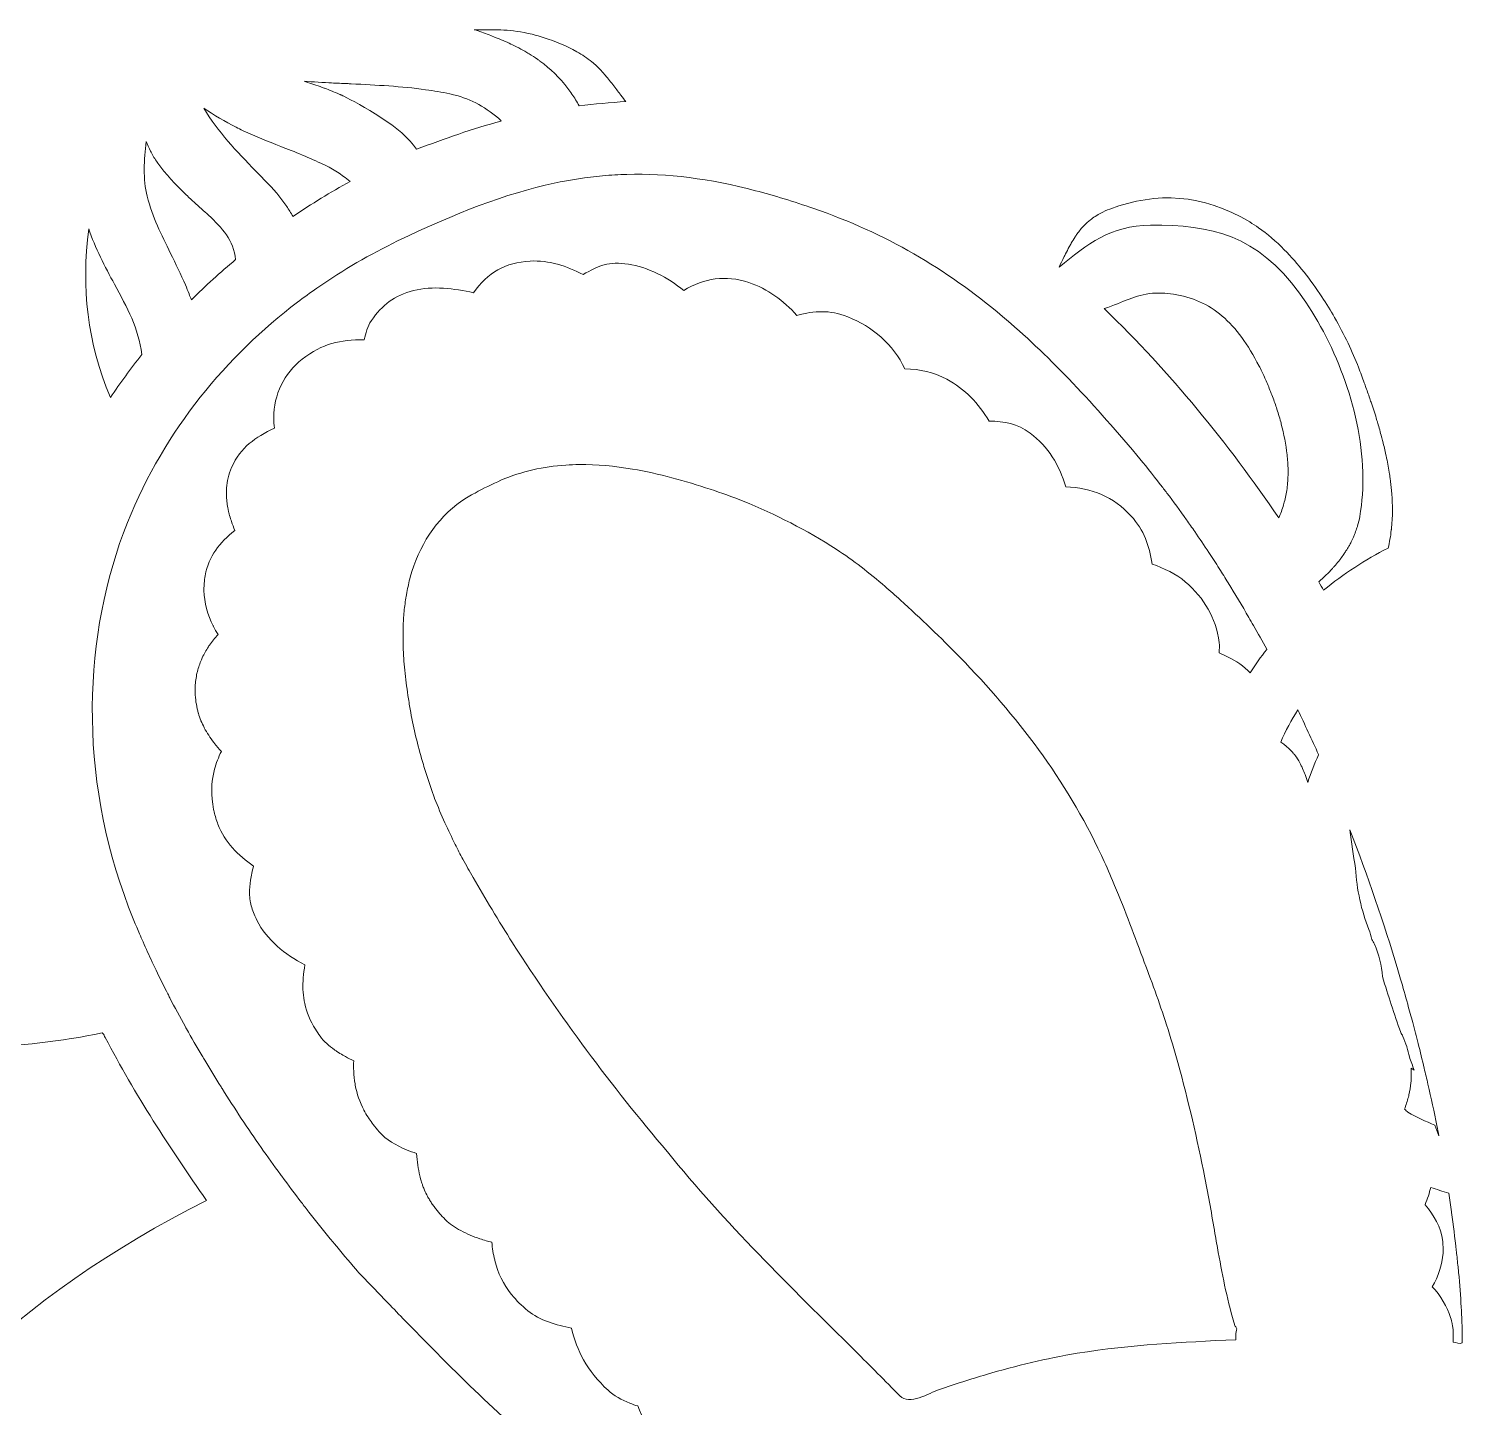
# Model space of a CAD drawing. Header units: millimetres. Extents: x -416 to 1516, y -417 to 43.
# Drawn here: x -14.33 to 23.37, y -124.63 to -88.38 of the extents above; entities that cross this region are included whole.
import ezdxf

# ---------------------------------------------------------------- set-up
doc = ezdxf.new("R2010")
doc.units = ezdxf.units.MM
doc.header["$MEASUREMENT"] = 0
doc.layers.add('Layer 4', color=7, linetype='Continuous')

msp = doc.modelspace()

# ---------------------------------------------------------------- linework, layer by layer
at = {"layer": 'Layer 4', "lineweight": 0}
for points, knots in [([(-1.2, -88.504), (-1.063, -88.535), (-0.921, -88.573), (-0.778, -88.618), (-0.49, -88.709), (-0.195, -88.831), (0.082, -88.988), (0.22, -89.067), (0.354, -89.154), (0.48, -89.252), (0.52, -89.282), (0.559, -89.317), (0.598, -89.354), (0.68, -89.431), (0.762, -89.521), (0.841, -89.617), (0.846, -89.623), (0.851, -89.629), (0.856, -89.635), (0.933, -89.728), (1.009, -89.826), (1.082, -89.922), (1.114, -89.964), (1.146, -90.005), (1.177, -90.046), (1.198, -90.075), (1.22, -90.103), (1.242, -90.131), (1.286, -90.188), (1.329, -90.244), (1.371, -90.295), (1.371, -90.296), (1.371, -90.296), (1.372, -90.296), (0.961, -90.326), (0.549, -90.355), (0.14, -90.407), (0.082, -90.297), (0.018, -90.197), (-0.048, -90.099), (-0.081, -90.049), (-0.115, -90), (-0.151, -89.952), (-0.151, -89.952), (-0.151, -89.952), (-0.151, -89.952), (-0.151, -89.952), (-0.151, -89.952), (-0.151, -89.952), (-0.364, -89.666), (-0.613, -89.431), (-0.888, -89.232), (-0.908, -89.217), (-0.928, -89.201), (-0.948, -89.187), (-1.022, -89.136), (-1.098, -89.087), (-1.175, -89.041), (-1.212, -89.019), (-1.248, -88.996), (-1.285, -88.975), (-1.356, -88.935), (-1.428, -88.896), (-1.501, -88.859), (-1.551, -88.834), (-1.602, -88.809), (-1.652, -88.785), (-1.718, -88.754), (-1.784, -88.723), (-1.852, -88.694), (-1.921, -88.664), (-1.992, -88.636), (-2.063, -88.608), (-2.117, -88.587), (-2.169, -88.565), (-2.224, -88.545), (-2.352, -88.497), (-2.482, -88.45), (-2.615, -88.406), (-2.098, -88.421), (-1.749, -88.38), (-1.2, -88.504)], [0, 0, 0, 0, 1, 1, 1, 2, 2, 2, 3, 3, 3, 4, 4, 4, 5, 5, 5, 6, 6, 6, 7, 7, 7, 8, 8, 8, 9, 9, 9, 10, 10, 10, 11, 11, 11, 12, 12, 12, 13, 13, 13, 14, 14, 14, 15, 15, 15, 16, 16, 16, 17, 17, 17, 18, 18, 18, 19, 19, 19, 20, 20, 20, 21, 21, 21, 22, 22, 22, 23, 23, 23, 24, 24, 24, 25, 25, 25, 26, 26, 26, 27, 27, 27, 27]), ([(-6.367, -89.806), (-6.228, -89.813), (-6.079, -89.819), (-5.959, -89.825), (-5.919, -89.826), (-5.883, -89.828), (-5.851, -89.83), (-5.182, -89.864), (-4.533, -89.895), (-3.894, -89.984), (-3.68, -90.013), (-3.468, -90.05), (-3.257, -90.094), (-2.742, -90.203), (-2.376, -90.412), (-1.979, -90.731), (-1.949, -90.756), (-1.934, -90.782), (-1.907, -90.809), (-2.671, -91.011), (-3.378, -91.273), (-4.136, -91.55), (-4.476, -90.989), (-5.658, -90.343), (-6.046, -90.157), (-6.085, -90.138), (-6.114, -90.125), (-6.136, -90.114), (-6.123, -90.12), (-6.113, -90.125), (-6.113, -90.125), (-6.12, -90.122), (-6.13, -90.117), (-6.136, -90.114), (-6.133, -90.115), (-6.132, -90.116), (-6.13, -90.117), (-6.125, -90.119), (-6.12, -90.122), (-6.118, -90.123), (-6.117, -90.123), (-6.114, -90.125), (-6.113, -90.125), (-6.186, -90.092), (-6.254, -90.063), (-6.319, -90.037), (-6.329, -90.033), (-6.34, -90.028), (-6.35, -90.024), (-6.421, -89.995), (-6.489, -89.97), (-6.556, -89.946), (-6.559, -89.945), (-6.563, -89.943), (-6.566, -89.942), (-6.707, -89.891), (-6.845, -89.846), (-6.997, -89.793), (-7.028, -89.782), (-7.06, -89.771), (-7.088, -89.76), (-6.878, -89.779), (-6.553, -89.797), (-6.367, -89.806)], [0, 0, 0, 0, 1, 1, 1, 2, 2, 2, 3, 3, 3, 4, 4, 4, 5, 5, 5, 6, 6, 6, 7, 7, 7, 8, 8, 8, 9, 9, 9, 10, 10, 10, 11, 11, 11, 12, 12, 12, 13, 13, 13, 14, 14, 14, 15, 15, 15, 16, 16, 16, 17, 17, 17, 18, 18, 18, 19, 19, 19, 20, 20, 20, 21, 21, 21, 21]), ([(-8.875, -90.97), (-8.816, -90.999), (-8.755, -91.035), (-8.697, -91.062), (-8.352, -91.22), (-8.049, -91.337), (-7.703, -91.475), (-7.53, -91.543), (-7.33, -91.623), (-7.135, -91.704), (-6.94, -91.786), (-6.749, -91.869), (-6.594, -91.944), (-6.517, -91.982), (-6.449, -92.017), (-6.386, -92.051), (-6.324, -92.086), (-6.268, -92.12), (-6.213, -92.155), (-6.104, -92.225), (-6.002, -92.301), (-5.877, -92.397), (-6.397, -92.681), (-6.894, -92.988), (-7.384, -93.315), (-7.385, -93.315), (-7.385, -93.314), (-7.385, -93.314), (-7.437, -93.222), (-7.491, -93.137), (-7.548, -93.053), (-7.548, -93.053), (-7.548, -93.053), (-7.548, -93.053), (-7.548, -93.053), (-7.548, -93.053), (-7.548, -93.053), (-7.612, -92.959), (-7.679, -92.868), (-7.752, -92.778), (-7.752, -92.778), (-7.752, -92.778), (-7.752, -92.778), (-7.752, -92.778), (-7.752, -92.778), (-7.752, -92.778), (-7.768, -92.758), (-7.784, -92.738), (-7.801, -92.718), (-7.801, -92.718), (-7.801, -92.718), (-7.801, -92.718), (-7.846, -92.665), (-7.893, -92.612), (-7.942, -92.558), (-8.07, -92.421), (-8.223, -92.266), (-8.363, -92.123), (-8.865, -91.608), (-9.359, -91.091), (-9.726, -90.468), (-9.464, -90.656), (-9.166, -90.825), (-8.875, -90.97)], [0, 0, 0, 0, 1, 1, 1, 2, 2, 2, 3, 3, 3, 4, 4, 4, 5, 5, 5, 6, 6, 6, 7, 7, 7, 8, 8, 8, 9, 9, 9, 10, 10, 10, 11, 11, 11, 12, 12, 12, 13, 13, 13, 14, 14, 14, 15, 15, 15, 16, 16, 16, 17, 17, 17, 18, 18, 18, 19, 19, 19, 20, 20, 20, 21, 21, 21, 21]), ([(-11.241, -91.351), (-11.208, -91.428), (-11.169, -91.516), (-11.131, -91.597), (-11.088, -91.686), (-11.033, -91.775), (-10.973, -91.864), (-10.962, -91.881), (-10.951, -91.898), (-10.939, -91.915), (-10.735, -92.206), (-10.463, -92.487), (-10.22, -92.719), (-10.201, -92.737), (-10.184, -92.754), (-10.165, -92.771), (-10.101, -92.832), (-10.038, -92.891), (-9.982, -92.943), (-9.853, -93.062), (-9.725, -93.174), (-9.604, -93.285), (-9.242, -93.617), (-8.946, -93.944), (-8.89, -94.453), (-9.297, -94.786), (-9.679, -95.143), (-10.055, -95.509), (-10.074, -95.456), (-10.097, -95.405), (-10.117, -95.354), (-10.147, -95.276), (-10.177, -95.198), (-10.21, -95.12), (-10.328, -94.84), (-10.472, -94.561), (-10.602, -94.29), (-10.845, -93.782), (-11.073, -93.352), (-11.216, -92.788), (-11.329, -92.347), (-11.304, -91.816), (-11.241, -91.351)], [0, 0, 0, 0, 1, 1, 1, 2, 2, 2, 3, 3, 3, 4, 4, 4, 5, 5, 5, 6, 6, 6, 7, 7, 7, 8, 8, 8, 9, 9, 9, 10, 10, 10, 11, 11, 11, 12, 12, 12, 13, 13, 13, 14, 14, 14, 14]), ([(-0.224, -126.291), (-0.65, -125.937), (-1.082, -125.587), (-1.497, -125.215), (-2.167, -124.615), (-2.816, -123.991), (-3.452, -123.354), (-3.782, -123.024), (-4.109, -122.691), (-4.434, -122.355), (-4.736, -122.044), (-5.036, -121.732), (-5.336, -121.418), (-5.436, -121.314), (-5.649, -121.095), (-5.728, -121.003), (-5.92, -120.782), (-6.112, -120.553), (-6.304, -120.321), (-6.336, -120.281), (-6.369, -120.241), (-6.402, -120.201), (-6.59, -119.971), (-6.777, -119.738), (-6.963, -119.499), (-7.029, -119.415), (-7.095, -119.33), (-7.16, -119.245), (-7.333, -119.019), (-7.505, -118.79), (-7.675, -118.558), (-7.688, -118.541), (-7.7, -118.524), (-7.713, -118.507), (-7.882, -118.275), (-8.05, -118.041), (-8.216, -117.804), (-8.572, -117.296), (-8.917, -116.777), (-9.247, -116.253), (-9.256, -116.238), (-9.265, -116.223), (-9.275, -116.209), (-9.421, -115.975), (-9.565, -115.74), (-9.705, -115.505), (-9.728, -115.467), (-9.751, -115.428), (-9.774, -115.39), (-9.913, -115.154), (-10.05, -114.917), (-10.182, -114.681), (-10.191, -114.664), (-10.201, -114.646), (-10.211, -114.629), (-10.353, -114.373), (-10.491, -114.117), (-10.623, -113.862), (-10.64, -113.829), (-10.656, -113.797), (-10.673, -113.764), (-10.78, -113.555), (-10.883, -113.347), (-10.983, -113.139), (-11.017, -113.068), (-11.051, -112.996), (-11.084, -112.925), (-11.168, -112.748), (-11.248, -112.571), (-11.325, -112.396), (-11.355, -112.326), (-11.387, -112.256), (-11.417, -112.186), (-11.518, -111.949), (-11.616, -111.712), (-11.705, -111.478), (-13.036, -108), (-12.91, -104.296), (-11.732, -101.363), (-10.743, -98.899), (-9.118, -96.982), (-7.264, -95.573), (-7.095, -95.445), (-6.925, -95.321), (-6.753, -95.201), (-6.064, -94.722), (-5.351, -94.31), (-4.631, -93.963), (-3.112, -93.23), (-1.793, -92.719), (-0.513, -92.444), (-0.086, -92.352), (0.336, -92.287), (0.76, -92.248), (0.972, -92.229), (1.185, -92.216), (1.398, -92.211), (2.467, -92.182), (3.564, -92.322), (4.784, -92.641), (5.272, -92.768), (5.779, -92.924), (6.312, -93.109), (8.209, -93.767), (9.771, -94.678), (11.274, -95.945), (12.444, -96.93), (13.578, -98.131), (14.806, -99.595), (15.016, -99.845), (15.221, -100.103), (15.425, -100.365), (15.482, -100.44), (15.54, -100.515), (15.597, -100.59), (15.772, -100.821), (15.944, -101.055), (16.114, -101.294), (16.187, -101.396), (16.258, -101.501), (16.33, -101.604), (16.455, -101.785), (16.579, -101.969), (16.701, -102.154), (16.794, -102.295), (16.886, -102.436), (16.976, -102.578), (17.054, -102.701), (17.131, -102.825), (17.207, -102.949), (17.392, -103.249), (17.574, -103.552), (17.752, -103.861), (17.793, -103.932), (17.834, -104.002), (17.874, -104.073), (17.992, -104.28), (18.108, -104.489), (18.223, -104.7), (18.223, -104.7), (18.223, -104.701), (18.223, -104.701), (18.072, -104.901), (17.925, -105.105), (17.791, -105.317), (17.79, -105.317), (17.79, -105.317), (17.789, -105.316), (17.624, -105.148), (17.416, -105.006), (17.196, -104.896), (17.122, -104.859), (17.048, -104.825), (16.973, -104.794), (16.972, -104.697), (16.989, -104.615), (16.974, -104.517), (16.875, -103.853), (16.593, -103.376), (16.082, -102.922), (15.85, -102.716), (15.51, -102.564), (15.212, -102.458), (15.13, -101.962), (15.004, -101.578), (14.653, -101.189), (14.201, -100.69), (13.619, -100.448), (12.94, -100.428), (12.768, -99.853), (12.48, -99.372), (12.001, -99.017), (11.658, -98.763), (11.33, -98.701), (10.921, -98.7), (10.65, -98.228), (10.289, -97.857), (9.81, -97.598), (9.452, -97.403), (9.112, -97.34), (8.711, -97.325), (8.397, -96.683), (7.85, -96.208), (7.206, -95.959), (6.71, -95.767), (6.349, -95.798), (5.869, -95.918), (5.508, -95.534), (5.114, -95.222), (4.602, -95.055), (3.983, -94.853), (3.448, -94.934), (2.892, -95.264), (2.48, -94.924), (1.939, -94.648), (1.436, -94.572), (0.932, -94.497), (0.648, -94.608), (0.248, -94.847), (-0.184, -94.621), (-0.652, -94.464), (-1.144, -94.491), (-1.807, -94.527), (-2.259, -94.795), (-2.638, -95.324), (-3.146, -95.211), (-3.707, -95.139), (-4.21, -95.265), (-4.713, -95.391), (-5.042, -95.647), (-5.321, -96.055), (-5.432, -96.218), (-5.46, -96.384), (-5.51, -96.559), (-6.149, -96.561), (-6.597, -96.649), (-7.143, -97.073), (-7.62, -97.445), (-7.889, -98.002), (-7.887, -98.617), (-7.887, -98.705), (-7.881, -98.794), (-7.869, -98.883), (-8.373, -99.131), (-8.756, -99.378), (-8.996, -99.919), (-8.996, -99.919), (-8.996, -99.919), (-8.996, -99.919), (-9.036, -100.01), (-9.064, -100.102), (-9.086, -100.194), (-9.092, -100.216), (-9.097, -100.239), (-9.101, -100.262), (-9.135, -100.433), (-9.143, -100.605), (-9.126, -100.777), (-9.124, -100.802), (-9.12, -100.827), (-9.116, -100.853), (-9.109, -100.908), (-9.1, -100.963), (-9.089, -101.018), (-9.083, -101.046), (-9.076, -101.074), (-9.07, -101.102), (-9.056, -101.157), (-9.041, -101.212), (-9.023, -101.267), (-9.016, -101.292), (-9.009, -101.316), (-9.001, -101.34), (-8.974, -101.418), (-8.945, -101.496), (-8.913, -101.573), (-9.317, -101.907), (-9.588, -102.223), (-9.692, -102.766), (-9.704, -102.832), (-9.713, -102.897), (-9.718, -102.963), (-9.722, -103.015), (-9.723, -103.066), (-9.723, -103.118), (-9.723, -103.13), (-9.724, -103.142), (-9.724, -103.154), (-9.718, -103.477), (-9.63, -103.79), (-9.479, -104.086), (-9.477, -104.09), (-9.475, -104.094), (-9.474, -104.098), (-9.437, -104.169), (-9.397, -104.24), (-9.353, -104.309), (-9.353, -104.309), (-9.353, -104.309), (-9.353, -104.309), (-9.436, -104.4), (-9.509, -104.495), (-9.576, -104.591), (-9.586, -104.605), (-9.597, -104.619), (-9.606, -104.633), (-9.668, -104.726), (-9.721, -104.822), (-9.767, -104.92), (-9.775, -104.938), (-9.784, -104.957), (-9.792, -104.976), (-9.834, -105.075), (-9.87, -105.177), (-9.896, -105.282), (-9.9, -105.298), (-9.903, -105.314), (-9.907, -105.331), (-9.931, -105.442), (-9.949, -105.556), (-9.954, -105.674), (-9.958, -105.748), (-9.957, -105.824), (-9.953, -105.9), (-9.942, -106.072), (-9.914, -106.228), (-9.872, -106.375), (-9.871, -106.377), (-9.871, -106.378), (-9.871, -106.379), (-9.851, -106.445), (-9.829, -106.51), (-9.803, -106.573), (-9.803, -106.574), (-9.802, -106.575), (-9.802, -106.577), (-9.776, -106.639), (-9.748, -106.701), (-9.717, -106.76), (-9.716, -106.762), (-9.715, -106.763), (-9.715, -106.764), (-9.644, -106.898), (-9.559, -107.026), (-9.461, -107.151), (-9.455, -107.158), (-9.45, -107.166), (-9.443, -107.174), (-9.388, -107.244), (-9.33, -107.313), (-9.266, -107.383), (-9.343, -107.541), (-9.402, -107.698), (-9.445, -107.856), (-9.538, -108.203), (-9.545, -108.551), (-9.469, -108.909), (-9.464, -108.931), (-9.459, -108.953), (-9.454, -108.975), (-9.428, -109.082), (-9.398, -109.19), (-9.357, -109.3), (-9.177, -109.779), (-8.828, -110.11), (-8.42, -110.4), (-8.454, -110.53), (-8.482, -110.652), (-8.501, -110.769), (-8.501, -110.77), (-8.501, -110.77), (-8.501, -110.77), (-8.519, -110.888), (-8.529, -111.001), (-8.526, -111.115), (-8.526, -111.115), (-8.526, -111.115), (-8.526, -111.115), (-8.524, -111.181), (-8.517, -111.247), (-8.506, -111.313), (-8.506, -111.315), (-8.505, -111.317), (-8.505, -111.319), (-8.486, -111.432), (-8.454, -111.546), (-8.405, -111.666), (-8.385, -111.717), (-8.362, -111.769), (-8.334, -111.822), (-8.334, -111.823), (-8.333, -111.825), (-8.333, -111.826), (-8.069, -112.339), (-7.598, -112.735), (-7.068, -112.995), (-7.09, -113.113), (-7.104, -113.225), (-7.113, -113.336), (-7.115, -113.362), (-7.117, -113.389), (-7.119, -113.415), (-7.13, -113.623), (-7.117, -113.82), (-7.074, -114.012), (-7.074, -114.014), (-7.073, -114.016), (-7.073, -114.018), (-7.021, -114.245), (-6.929, -114.466), (-6.79, -114.692), (-6.754, -114.752), (-6.715, -114.812), (-6.671, -114.873), (-6.622, -114.942), (-6.561, -115.008), (-6.494, -115.07), (-6.433, -115.127), (-6.365, -115.179), (-6.295, -115.23), (-6.273, -115.245), (-6.252, -115.259), (-6.23, -115.274), (-6.177, -115.309), (-6.123, -115.343), (-6.068, -115.374), (-6.047, -115.387), (-6.026, -115.399), (-6.004, -115.411), (-5.93, -115.451), (-5.856, -115.489), (-5.785, -115.52), (-5.789, -115.613), (-5.789, -115.704), (-5.786, -115.791), (-5.782, -115.908), (-5.768, -116.019), (-5.75, -116.127), (-5.748, -116.139), (-5.746, -116.15), (-5.744, -116.162), (-5.702, -116.392), (-5.628, -116.607), (-5.518, -116.814), (-5.518, -116.815), (-5.517, -116.816), (-5.516, -116.817), (-5.483, -116.88), (-5.447, -116.942), (-5.408, -117.004), (-5.399, -117.018), (-5.389, -117.031), (-5.38, -117.045), (-5.346, -117.095), (-5.312, -117.145), (-5.274, -117.195), (-5.225, -117.26), (-5.172, -117.324), (-5.115, -117.388), (-5.114, -117.39), (-5.113, -117.392), (-5.111, -117.393), (-4.935, -117.593), (-4.667, -117.749), (-4.399, -117.859), (-4.31, -117.896), (-4.22, -117.928), (-4.134, -117.955), (-4.118, -118.171), (-4.09, -118.364), (-4.047, -118.546), (-4.041, -118.571), (-4.035, -118.596), (-4.028, -118.621), (-4.017, -118.66), (-4.006, -118.699), (-3.993, -118.737), (-3.985, -118.763), (-3.975, -118.789), (-3.965, -118.814), (-3.952, -118.852), (-3.938, -118.889), (-3.922, -118.926), (-3.899, -118.979), (-3.874, -119.031), (-3.846, -119.083), (-3.829, -119.114), (-3.809, -119.146), (-3.79, -119.177), (-3.773, -119.206), (-3.755, -119.235), (-3.736, -119.264), (-3.715, -119.294), (-3.694, -119.325), (-3.671, -119.356), (-3.648, -119.386), (-3.624, -119.417), (-3.599, -119.448), (-3.576, -119.477), (-3.554, -119.505), (-3.529, -119.534), (-3.483, -119.587), (-3.433, -119.64), (-3.38, -119.694), (-3.374, -119.701), (-3.369, -119.707), (-3.362, -119.713), (-3.266, -119.81), (-3.127, -119.903), (-2.971, -119.986), (-2.814, -120.07), (-2.639, -120.144), (-2.471, -120.2), (-2.359, -120.238), (-2.251, -120.268), (-2.153, -120.288), (-2.14, -120.453), (-2.114, -120.607), (-2.079, -120.755), (-2.078, -120.76), (-2.077, -120.764), (-2.076, -120.769), (-1.994, -121.102), (-1.853, -121.394), (-1.641, -121.66), (-1.637, -121.665), (-1.633, -121.671), (-1.628, -121.676), (-1.51, -121.822), (-1.371, -121.961), (-1.206, -122.094), (-0.898, -122.343), (-0.453, -122.478), (-0.058, -122.55), (0.015, -122.86), (0.118, -123.13), (0.258, -123.38), (0.258, -123.38), (0.258, -123.38), (0.258, -123.38), (0.419, -123.669), (0.629, -123.93), (0.902, -124.186), (1.051, -124.326), (1.265, -124.441), (1.475, -124.525), (1.545, -124.553), (1.615, -124.577), (1.682, -124.598), (1.815, -124.903), (1.904, -125.104), (2.159, -125.357), (2.413, -125.609), (2.792, -125.799), (3.173, -125.892), (3.167, -125.927), (3.167, -125.966), (3.171, -126.006), (3.173, -126.026), (3.178, -126.048), (3.182, -126.068), (3.185, -126.089), (3.188, -126.109), (3.194, -126.13), (3.202, -126.161), (3.212, -126.193), (3.224, -126.226), (3.227, -126.235), (3.23, -126.244), (3.233, -126.254), (3.327, -126.509), (3.498, -126.773), (3.566, -126.855), (3.581, -126.873), (3.591, -126.885), (3.6, -126.895), (3.6, -126.895), (3.6, -126.895), (3.6, -126.895), (3.6, -126.895), (3.6, -126.895), (3.6, -126.895), (3.6, -126.895), (3.6, -126.895), (3.6, -126.895), (3.577, -126.974), (3.543, -127.041), (3.509, -127.107), (3.489, -127.144), (3.469, -127.18), (3.446, -127.214), (3.446, -127.214), (3.446, -127.214), (3.446, -127.214), (3.163, -127.635), (2.648, -127.782), (2.191, -128.035), (2.174, -128.044), (2.157, -128.053), (2.14, -128.063), (2.062, -128.107), (1.986, -128.155), (1.914, -128.208), (1.246, -127.513), (0.516, -126.908), (-0.224, -126.291)], [0, 0, 0, 0, 1, 1, 1, 2, 2, 2, 3, 3, 3, 4, 4, 4, 5, 5, 5, 6, 6, 6, 7, 7, 7, 8, 8, 8, 9, 9, 9, 10, 10, 10, 11, 11, 11, 12, 12, 12, 13, 13, 13, 14, 14, 14, 15, 15, 15, 16, 16, 16, 17, 17, 17, 18, 18, 18, 19, 19, 19, 20, 20, 20, 21, 21, 21, 22, 22, 22, 23, 23, 23, 24, 24, 24, 25, 25, 25, 26, 26, 26, 27, 27, 27, 28, 28, 28, 29, 29, 29, 30, 30, 30, 31, 31, 31, 32, 32, 32, 33, 33, 33, 34, 34, 34, 35, 35, 35, 36, 36, 36, 37, 37, 37, 38, 38, 38, 39, 39, 39, 40, 40, 40, 41, 41, 41, 42, 42, 42, 43, 43, 43, 44, 44, 44, 45, 45, 45, 46, 46, 46, 47, 47, 47, 48, 48, 48, 49, 49, 49, 50, 50, 50, 51, 51, 51, 52, 52, 52, 53, 53, 53, 54, 54, 54, 55, 55, 55, 56, 56, 56, 57, 57, 57, 58, 58, 58, 59, 59, 59, 60, 60, 60, 61, 61, 61, 62, 62, 62, 63, 63, 63, 64, 64, 64, 65, 65, 65, 66, 66, 66, 67, 67, 67, 68, 68, 68, 69, 69, 69, 70, 70, 70, 71, 71, 71, 72, 72, 72, 73, 73, 73, 74, 74, 74, 75, 75, 75, 76, 76, 76, 77, 77, 77, 78, 78, 78, 79, 79, 79, 80, 80, 80, 81, 81, 81, 82, 82, 82, 83, 83, 83, 84, 84, 84, 85, 85, 85, 86, 86, 86, 87, 87, 87, 88, 88, 88, 89, 89, 89, 90, 90, 90, 91, 91, 91, 92, 92, 92, 93, 93, 93, 94, 94, 94, 95, 95, 95, 96, 96, 96, 97, 97, 97, 98, 98, 98, 99, 99, 99, 100, 100, 100, 101, 101, 101, 102, 102, 102, 103, 103, 103, 104, 104, 104, 105, 105, 105, 106, 106, 106, 107, 107, 107, 108, 108, 108, 109, 109, 109, 110, 110, 110, 111, 111, 111, 112, 112, 112, 113, 113, 113, 114, 114, 114, 115, 115, 115, 116, 116, 116, 117, 117, 117, 118, 118, 118, 119, 119, 119, 120, 120, 120, 121, 121, 121, 122, 122, 122, 123, 123, 123, 124, 124, 124, 125, 125, 125, 126, 126, 126, 127, 127, 127, 128, 128, 128, 129, 129, 129, 130, 130, 130, 131, 131, 131, 132, 132, 132, 133, 133, 133, 134, 134, 134, 135, 135, 135, 136, 136, 136, 137, 137, 137, 138, 138, 138, 139, 139, 139, 140, 140, 140, 141, 141, 141, 142, 142, 142, 143, 143, 143, 144, 144, 144, 145, 145, 145, 146, 146, 146, 147, 147, 147, 148, 148, 148, 149, 149, 149, 150, 150, 150, 151, 151, 151, 152, 152, 152, 153, 153, 153, 154, 154, 154, 155, 155, 155, 156, 156, 156, 157, 157, 157, 158, 158, 158, 159, 159, 159, 160, 160, 160, 161, 161, 161, 162, 162, 162, 163, 163, 163, 164, 164, 164, 165, 165, 165, 166, 166, 166, 167, 167, 167, 168, 168, 168, 169, 169, 169, 170, 170, 170, 171, 171, 171, 172, 172, 172, 173, 173, 173, 174, 174, 174, 175, 175, 175, 176, 176, 176, 177, 177, 177, 178, 178, 178, 179, 179, 179, 180, 180, 180, 181, 181, 181, 182, 182, 182, 183, 183, 183, 184, 184, 184, 185, 185, 185, 186, 186, 186, 187, 187, 187, 188, 188, 188, 189, 189, 189, 190, 190, 190, 191, 191, 191, 192, 192, 192, 193, 193, 193, 194, 194, 194, 195, 195, 195, 195]), ([(12.889, -94.39), (12.903, -94.361), (12.917, -94.333), (12.932, -94.304), (12.964, -94.24), (12.997, -94.177), (13.03, -94.115), (13.047, -94.084), (13.064, -94.054), (13.081, -94.023), (13.114, -93.965), (13.15, -93.909), (13.186, -93.854), (13.204, -93.828), (13.22, -93.802), (13.238, -93.777), (13.294, -93.7), (13.352, -93.626), (13.419, -93.557), (13.47, -93.503), (13.527, -93.454), (13.587, -93.406), (13.605, -93.392), (13.624, -93.379), (13.642, -93.365), (13.689, -93.331), (13.739, -93.299), (13.792, -93.268), (13.813, -93.256), (13.834, -93.243), (13.857, -93.231), (13.932, -93.192), (14.01, -93.155), (14.098, -93.122), (15.353, -92.663), (16.513, -92.72), (17.775, -93.463), (17.854, -93.51), (17.932, -93.56), (18.009, -93.615), (18.242, -93.777), (18.468, -93.973), (18.685, -94.192), (19.046, -94.557), (19.38, -94.986), (19.675, -95.432), (19.793, -95.611), (19.904, -95.793), (20.008, -95.974), (20.268, -96.427), (20.482, -96.88), (20.636, -97.285), (20.688, -97.421), (20.739, -97.558), (20.79, -97.696), (20.804, -97.736), (20.819, -97.776), (20.833, -97.816), (20.872, -97.924), (20.91, -98.033), (20.947, -98.143), (20.96, -98.18), (20.973, -98.218), (20.986, -98.255), (21.033, -98.396), (21.079, -98.538), (21.122, -98.679), (21.13, -98.705), (21.137, -98.731), (21.144, -98.757), (21.179, -98.874), (21.212, -98.992), (21.243, -99.109), (21.255, -99.152), (21.266, -99.194), (21.277, -99.237), (21.306, -99.355), (21.334, -99.472), (21.359, -99.59), (21.365, -99.617), (21.372, -99.644), (21.377, -99.671), (21.407, -99.812), (21.432, -99.953), (21.453, -100.094), (21.458, -100.13), (21.463, -100.166), (21.468, -100.202), (21.483, -100.311), (21.495, -100.42), (21.504, -100.528), (21.508, -100.569), (21.512, -100.61), (21.515, -100.65), (21.524, -100.791), (21.531, -100.931), (21.53, -101.07), (21.53, -101.07), (21.53, -101.07), (21.53, -101.07), (21.529, -101.23), (21.519, -101.389), (21.501, -101.546), (21.5, -101.554), (21.5, -101.562), (21.499, -101.57), (21.48, -101.727), (21.454, -101.883), (21.419, -102.037), (20.81, -102.344), (20.241, -102.718), (19.719, -103.147), (19.676, -103.073), (19.632, -103), (19.592, -102.927), (19.658, -102.868), (19.723, -102.808), (19.786, -102.746), (19.843, -102.69), (19.898, -102.633), (19.952, -102.574), (19.97, -102.555), (19.986, -102.535), (20.003, -102.515), (20.04, -102.474), (20.076, -102.432), (20.11, -102.389), (20.13, -102.365), (20.148, -102.341), (20.166, -102.317), (20.197, -102.277), (20.226, -102.236), (20.255, -102.195), (20.273, -102.168), (20.291, -102.141), (20.308, -102.114), (20.335, -102.073), (20.36, -102.031), (20.384, -101.989), (20.4, -101.961), (20.416, -101.932), (20.431, -101.903), (20.454, -101.859), (20.475, -101.814), (20.495, -101.769), (20.508, -101.74), (20.522, -101.712), (20.533, -101.683), (20.554, -101.632), (20.571, -101.58), (20.588, -101.528), (20.597, -101.502), (20.606, -101.477), (20.614, -101.451), (20.637, -101.372), (20.656, -101.291), (20.671, -101.208), (20.671, -101.207), (20.671, -101.207), (20.671, -101.207), (20.736, -100.826), (20.761, -100.435), (20.749, -100.04), (20.699, -98.331), (19.979, -96.564), (19.082, -95.332), (17.979, -93.816), (16.767, -93.53), (15.17, -93.547), (14.106, -93.558), (13.511, -94.047), (12.763, -94.648), (12.806, -94.56), (12.847, -94.475), (12.889, -94.39)], [0, 0, 0, 0, 1, 1, 1, 2, 2, 2, 3, 3, 3, 4, 4, 4, 5, 5, 5, 6, 6, 6, 7, 7, 7, 8, 8, 8, 9, 9, 9, 10, 10, 10, 11, 11, 11, 12, 12, 12, 13, 13, 13, 14, 14, 14, 15, 15, 15, 16, 16, 16, 17, 17, 17, 18, 18, 18, 19, 19, 19, 20, 20, 20, 21, 21, 21, 22, 22, 22, 23, 23, 23, 24, 24, 24, 25, 25, 25, 26, 26, 26, 27, 27, 27, 28, 28, 28, 29, 29, 29, 30, 30, 30, 31, 31, 31, 32, 32, 32, 33, 33, 33, 34, 34, 34, 35, 35, 35, 36, 36, 36, 37, 37, 37, 38, 38, 38, 39, 39, 39, 40, 40, 40, 41, 41, 41, 42, 42, 42, 43, 43, 43, 44, 44, 44, 45, 45, 45, 46, 46, 46, 47, 47, 47, 48, 48, 48, 49, 49, 49, 50, 50, 50, 51, 51, 51, 52, 52, 52, 53, 53, 53, 54, 54, 54, 55, 55, 55, 56, 56, 56, 57, 57, 57, 58, 58, 58, 58]), ([(-12.755, -93.64), (-12.59, -94.139), (-12.322, -94.65), (-12.078, -95.099), (-11.743, -95.714), (-11.442, -96.258), (-11.358, -96.948), (-11.649, -97.313), (-11.923, -97.692), (-12.184, -98.081), (-12.789, -96.613), (-12.952, -95.211), (-12.755, -93.64)], [0, 0, 0, 0, 1, 1, 1, 2, 2, 2, 3, 3, 3, 4, 4, 4, 4]), ([(18.539, -101.242), (18.539, -101.242), (18.539, -101.242), (18.539, -101.242), (17.189, -99.264), (15.701, -97.434), (13.952, -95.742), (14.464, -95.573), (14.753, -95.375), (15.223, -95.338), (15.379, -95.326), (15.556, -95.332), (15.768, -95.362), (16.016, -95.398), (16.245, -95.464), (16.458, -95.559), (16.67, -95.654), (16.867, -95.78), (17.051, -95.936), (17.235, -96.093), (17.405, -96.28), (17.566, -96.499), (17.727, -96.718), (17.878, -96.968), (18.022, -97.251), (18.068, -97.341), (18.115, -97.439), (18.161, -97.541), (18.171, -97.561), (18.18, -97.582), (18.19, -97.603), (18.236, -97.705), (18.281, -97.812), (18.325, -97.923), (18.332, -97.939), (18.337, -97.955), (18.343, -97.97), (18.386, -98.08), (18.428, -98.193), (18.467, -98.31), (18.471, -98.32), (18.474, -98.33), (18.478, -98.341), (18.519, -98.464), (18.557, -98.591), (18.592, -98.719), (18.597, -98.738), (18.602, -98.757), (18.607, -98.776), (18.676, -99.04), (18.729, -99.312), (18.759, -99.585), (18.761, -99.599), (18.762, -99.614), (18.764, -99.628), (18.777, -99.763), (18.785, -99.898), (18.785, -100.032), (18.785, -100.045), (18.784, -100.058), (18.784, -100.072), (18.783, -100.208), (18.776, -100.342), (18.758, -100.474), (18.758, -100.474), (18.758, -100.474), (18.758, -100.475), (18.742, -100.597), (18.717, -100.718), (18.686, -100.835), (18.679, -100.858), (18.673, -100.881), (18.666, -100.904), (18.631, -101.019), (18.591, -101.133), (18.539, -101.242)], [0, 0, 0, 0, 1, 1, 1, 2, 2, 2, 3, 3, 3, 4, 4, 4, 5, 5, 5, 6, 6, 6, 7, 7, 7, 8, 8, 8, 9, 9, 9, 10, 10, 10, 11, 11, 11, 12, 12, 12, 13, 13, 13, 14, 14, 14, 15, 15, 15, 16, 16, 16, 17, 17, 17, 18, 18, 18, 19, 19, 19, 20, 20, 20, 21, 21, 21, 22, 22, 22, 23, 23, 23, 24, 24, 24, 25, 25, 25, 25]), ([(17.413, -122.854), (15.966, -122.925), (14.717, -122.974), (13.239, -123.213), (12.432, -123.344), (11.636, -123.541), (10.852, -123.771), (10.439, -123.892), (10.029, -124.023), (9.621, -124.161), (9.329, -124.26), (8.83, -124.594), (8.576, -124.333), (8.188, -123.936), (7.796, -123.543), (7.402, -123.151), (5.7, -121.459), (3.963, -119.786), (2.465, -117.914), (0.988, -116.182), (-0.371, -114.349), (-1.599, -112.433), (-1.602, -112.429), (-1.604, -112.425), (-1.607, -112.422), (-1.792, -112.132), (-1.972, -111.838), (-2.149, -111.544), (-2.317, -111.264), (-2.482, -110.982), (-2.643, -110.698), (-2.734, -110.539), (-2.828, -110.382), (-2.917, -110.221), (-2.987, -110.093), (-3.048, -109.961), (-3.114, -109.831), (-3.208, -109.644), (-3.299, -109.455), (-3.386, -109.264), (-3.481, -109.051), (-3.574, -108.838), (-3.657, -108.62), (-3.658, -108.619), (-3.658, -108.618), (-3.659, -108.617), (-3.659, -108.617), (-3.659, -108.616), (-3.659, -108.616), (-3.737, -108.411), (-3.805, -108.202), (-3.873, -107.994), (-3.917, -107.853), (-3.961, -107.713), (-4.001, -107.571), (-4.123, -107.145), (-4.224, -106.714), (-4.301, -106.278), (-4.301, -106.277), (-4.301, -106.277), (-4.301, -106.277), (-4.323, -106.156), (-4.341, -106.035), (-4.36, -105.913), (-4.392, -105.692), (-4.424, -105.471), (-4.445, -105.249), (-4.445, -105.249), (-4.445, -105.248), (-4.445, -105.248), (-4.464, -105.042), (-4.478, -104.835), (-4.485, -104.627), (-4.489, -104.491), (-4.489, -104.354), (-4.487, -104.218), (-4.486, -104.185), (-4.486, -104.152), (-4.485, -104.119), (-4.48, -103.981), (-4.473, -103.843), (-4.46, -103.706), (-4.46, -103.705), (-4.46, -103.704), (-4.46, -103.704), (-4.447, -103.569), (-4.428, -103.436), (-4.406, -103.302), (-4.4, -103.269), (-4.394, -103.235), (-4.388, -103.202), (-4.363, -103.067), (-4.334, -102.933), (-4.297, -102.801), (-4.078, -102.009), (-3.626, -101.261), (-2.945, -100.8), (-2.833, -100.724), (-2.714, -100.655), (-2.595, -100.59), (-2.373, -100.469), (-2.145, -100.357), (-1.913, -100.256), (-1.365, -100.016), (-0.792, -99.893), (-0.211, -99.855), (-0.095, -99.847), (0.022, -99.842), (0.139, -99.841), (0.606, -99.836), (1.077, -99.882), (1.544, -99.961), (1.894, -100.02), (2.242, -100.098), (2.584, -100.189), (2.927, -100.279), (3.263, -100.382), (3.591, -100.49), (3.882, -100.586), (4.17, -100.691), (4.455, -100.805), (5.309, -101.147), (6.13, -101.571), (6.903, -102.069), (7.356, -102.361), (7.779, -102.694), (8.186, -103.046), (8.322, -103.164), (8.456, -103.283), (8.589, -103.404), (9.129, -103.893), (9.651, -104.391), (10.151, -104.904), (10.9, -105.674), (11.597, -106.478), (12.224, -107.339), (12.851, -108.2), (13.408, -109.119), (13.875, -110.119), (13.978, -110.338), (14.076, -110.56), (14.171, -110.783), (14.455, -111.452), (14.709, -112.133), (14.963, -112.814), (15.181, -113.398), (15.399, -113.983), (15.589, -114.576), (15.695, -114.905), (15.793, -115.237), (15.886, -115.569), (16.165, -116.568), (16.391, -117.58), (16.597, -118.596), (16.696, -119.081), (16.778, -119.575), (16.863, -120.07), (16.892, -120.234), (16.92, -120.399), (16.95, -120.564), (17.068, -121.223), (17.201, -121.877), (17.393, -122.51), (17.395, -122.517), (17.401, -122.504), (17.407, -122.517), (17.412, -122.531), (17.436, -122.536), (17.434, -122.569), (17.432, -122.602), (17.411, -122.69), (17.411, -122.733), (17.412, -122.754), (17.409, -122.775), (17.409, -122.795), (17.408, -122.815), (17.408, -122.835), (17.413, -122.854)], [0, 0, 0, 0, 1, 1, 1, 2, 2, 2, 3, 3, 3, 4, 4, 4, 5, 5, 5, 6, 6, 6, 7, 7, 7, 8, 8, 8, 9, 9, 9, 10, 10, 10, 11, 11, 11, 12, 12, 12, 13, 13, 13, 14, 14, 14, 15, 15, 15, 16, 16, 16, 17, 17, 17, 18, 18, 18, 19, 19, 19, 20, 20, 20, 21, 21, 21, 22, 22, 22, 23, 23, 23, 24, 24, 24, 25, 25, 25, 26, 26, 26, 27, 27, 27, 28, 28, 28, 29, 29, 29, 30, 30, 30, 31, 31, 31, 32, 32, 32, 33, 33, 33, 34, 34, 34, 35, 35, 35, 36, 36, 36, 37, 37, 37, 38, 38, 38, 39, 39, 39, 40, 40, 40, 41, 41, 41, 42, 42, 42, 43, 43, 43, 44, 44, 44, 45, 45, 45, 46, 46, 46, 47, 47, 47, 48, 48, 48, 49, 49, 49, 50, 50, 50, 51, 51, 51, 52, 52, 52, 53, 53, 53, 54, 54, 54, 55, 55, 55, 56, 56, 56, 57, 57, 57, 58, 58, 58, 59, 59, 59, 59]), ([(19.038, -106.291), (19.038, -106.291), (19.038, -106.292), (19.038, -106.292), (19.226, -106.68), (19.409, -107.073), (19.587, -107.47), (19.587, -107.47), (19.587, -107.471), (19.587, -107.471), (19.477, -107.707), (19.385, -107.952), (19.303, -108.203), (19.282, -108.133), (19.258, -108.064), (19.231, -107.995), (19.192, -107.89), (19.149, -107.786), (19.095, -107.686), (19.056, -107.613), (19.015, -107.551), (18.972, -107.494), (18.955, -107.471), (18.936, -107.45), (18.918, -107.429), (18.893, -107.399), (18.867, -107.37), (18.841, -107.343), (18.816, -107.319), (18.79, -107.295), (18.764, -107.272), (18.742, -107.254), (18.72, -107.235), (18.697, -107.218), (18.664, -107.191), (18.629, -107.164), (18.593, -107.138), (18.592, -107.138), (18.592, -107.138), (18.592, -107.138), (18.723, -106.845), (18.872, -106.563), (19.038, -106.291)], [0, 0, 0, 0, 1, 1, 1, 2, 2, 2, 3, 3, 3, 4, 4, 4, 5, 5, 5, 6, 6, 6, 7, 7, 7, 8, 8, 8, 9, 9, 9, 10, 10, 10, 11, 11, 11, 12, 12, 12, 13, 13, 13, 14, 14, 14, 14]), ([(-20.529, -130.062), (-21.754, -132.623), (-21.882, -135.371), (-21.922, -138.17), (-21.922, -138.17), (-21.922, -138.17), (-21.922, -138.17), (-21.923, -138.19), (-21.916, -138.232), (-21.915, -138.255), (-21.859, -139.537), (-21.771, -140.771), (-21.485, -142.042), (-21.935, -141.63), (-22.358, -141.232), (-22.762, -140.836), (-22.764, -140.835), (-22.765, -140.833), (-22.766, -140.832), (-22.946, -140.656), (-23.121, -140.48), (-23.294, -140.303), (-23.346, -140.249), (-23.398, -140.195), (-23.449, -140.142), (-23.577, -140.009), (-23.704, -139.875), (-23.83, -139.74), (-23.881, -139.686), (-23.932, -139.631), (-23.983, -139.576), (-24.151, -139.392), (-24.318, -139.207), (-24.483, -139.016), (-24.485, -139.015), (-24.487, -139.013), (-24.488, -139.011), (-24.653, -138.821), (-24.816, -138.627), (-24.979, -138.429), (-25.028, -138.368), (-25.078, -138.307), (-25.127, -138.246), (-25.248, -138.097), (-25.369, -137.944), (-25.49, -137.788), (-25.54, -137.724), (-25.589, -137.661), (-25.639, -137.596), (-25.803, -137.381), (-25.967, -137.162), (-26.134, -136.932), (-26.135, -136.931), (-26.136, -136.93), (-26.137, -136.928), (-28.266, -133.99), (-30.005, -131.022), (-31.538, -127.464), (-32.977, -124.123), (-34.147, -120.3), (-34.901, -116.492), (-35.25, -114.729), (-35.479, -112.546), (-35.638, -110.569), (-35.726, -109.469), (-35.715, -107.917), (-35.568, -106.749), (-32.056, -109.191), (-29.377, -111.364), (-25.23, -113.147), (-22.363, -114.38), (-19.014, -115.208), (-15.693, -115.153), (-14.586, -115.134), (-13.482, -115.018), (-12.4, -114.785), (-12.345, -114.834), (-12.344, -114.868), (-12.321, -114.912), (-11.529, -116.405), (-10.628, -117.819), (-9.655, -119.191), (-14.654, -121.726), (-18.094, -124.973), (-20.529, -130.062)], [0, 0, 0, 0, 1, 1, 1, 2, 2, 2, 3, 3, 3, 4, 4, 4, 5, 5, 5, 6, 6, 6, 7, 7, 7, 8, 8, 8, 9, 9, 9, 10, 10, 10, 11, 11, 11, 12, 12, 12, 13, 13, 13, 14, 14, 14, 15, 15, 15, 16, 16, 16, 17, 17, 17, 18, 18, 18, 19, 19, 19, 20, 20, 20, 21, 21, 21, 22, 22, 22, 23, 23, 23, 24, 24, 24, 25, 25, 25, 26, 26, 26, 27, 27, 27, 28, 28, 28, 28]), ([(21.671, -113.128), (21.695, -113.209), (21.72, -113.289), (21.744, -113.37), (21.808, -113.59), (21.869, -113.81), (21.93, -114.03), (21.975, -114.192), (22.02, -114.354), (22.063, -114.517), (22.111, -114.699), (22.159, -114.882), (22.205, -115.065), (22.26, -115.282), (22.313, -115.499), (22.364, -115.716), (22.398, -115.857), (22.432, -115.998), (22.464, -116.139), (22.547, -116.5), (22.626, -116.861), (22.699, -117.222), (22.699, -117.225), (22.7, -117.228), (22.701, -117.231), (22.718, -117.314), (22.735, -117.402), (22.752, -117.493), (22.717, -117.4), (22.682, -117.309), (22.647, -117.216), (22.402, -117.116), (22.167, -116.999), (21.936, -116.875), (21.906, -116.848), (21.878, -116.821), (21.846, -116.794), (21.889, -116.686), (21.921, -116.58), (21.948, -116.474), (21.954, -116.453), (21.959, -116.432), (21.963, -116.412), (21.988, -116.308), (22.006, -116.205), (22.016, -116.103), (22.029, -115.972), (22.029, -115.842), (22.018, -115.711), (22.046, -115.729), (22.073, -115.749), (22.101, -115.766), (22.059, -115.651), (22.018, -115.533), (21.975, -115.416), (21.957, -115.33), (21.935, -115.244), (21.906, -115.157), (21.905, -115.154), (21.905, -115.151), (21.904, -115.148), (21.875, -115.059), (21.842, -114.97), (21.803, -114.879), (21.803, -114.879), (21.803, -114.879), (21.803, -114.878), (21.787, -114.841), (21.765, -114.808), (21.746, -114.773), (21.578, -114.29), (21.418, -113.801), (21.267, -113.308), (21.244, -113.013), (21.174, -112.724), (21.055, -112.458), (21.054, -112.458), (21.054, -112.458), (21.054, -112.457), (21.033, -112.409), (21.009, -112.372), (20.986, -112.329), (20.962, -112.242), (20.936, -112.155), (20.913, -112.067), (20.71, -111.565), (20.589, -111.022), (20.561, -110.455), (20.501, -110.12), (20.452, -109.785), (20.412, -109.45), (20.412, -109.45), (20.412, -109.45), (20.412, -109.45), (20.882, -110.656), (21.302, -111.888), (21.671, -113.128)], [0, 0, 0, 0, 1, 1, 1, 2, 2, 2, 3, 3, 3, 4, 4, 4, 5, 5, 5, 6, 6, 6, 7, 7, 7, 8, 8, 8, 9, 9, 9, 10, 10, 10, 11, 11, 11, 12, 12, 12, 13, 13, 13, 14, 14, 14, 15, 15, 15, 16, 16, 16, 17, 17, 17, 18, 18, 18, 19, 19, 19, 20, 20, 20, 21, 21, 21, 22, 22, 22, 23, 23, 23, 24, 24, 24, 25, 25, 25, 26, 26, 26, 27, 27, 27, 28, 28, 28, 29, 29, 29, 30, 30, 30, 31, 31, 31, 32, 32, 32, 32]), ([(23.081, -119.493), (23.081, -119.499), (23.082, -119.505), (23.083, -119.511), (23.129, -119.84), (23.171, -120.175), (23.209, -120.509), (23.212, -120.534), (23.214, -120.559), (23.217, -120.584), (23.232, -120.721), (23.247, -120.858), (23.26, -120.993), (23.263, -121.025), (23.266, -121.056), (23.269, -121.088), (23.299, -121.4), (23.322, -121.706), (23.339, -121.999), (23.341, -122.038), (23.343, -122.077), (23.345, -122.115), (23.351, -122.223), (23.355, -122.328), (23.358, -122.432), (23.36, -122.471), (23.361, -122.511), (23.362, -122.549), (23.365, -122.684), (23.367, -122.815), (23.366, -122.94), (23.296, -122.975), (23.206, -122.916), (23.13, -122.922), (23.13, -122.859), (23.131, -122.804), (23.13, -122.751), (23.13, -122.705), (23.128, -122.662), (23.125, -122.618), (23.125, -122.606), (23.123, -122.592), (23.122, -122.579), (23.119, -122.546), (23.114, -122.511), (23.108, -122.476), (23.106, -122.461), (23.103, -122.447), (23.1, -122.432), (23.09, -122.382), (23.077, -122.33), (23.059, -122.27), (22.979, -122.005), (22.788, -121.678), (22.576, -121.461), (22.736, -121.185), (22.84, -120.885), (22.86, -120.579), (22.867, -120.477), (22.864, -120.374), (22.851, -120.272), (22.798, -119.862), (22.632, -119.611), (22.388, -119.304), (22.388, -119.303), (22.388, -119.303), (22.388, -119.302), (22.42, -119.229), (22.448, -119.151), (22.474, -119.07), (22.499, -118.998), (22.519, -118.925), (22.538, -118.85), (22.538, -118.85), (22.538, -118.85), (22.538, -118.85), (22.693, -118.904), (22.85, -118.954), (23.009, -118.999), (23.033, -119.161), (23.057, -119.326), (23.081, -119.493)], [0, 0, 0, 0, 1, 1, 1, 2, 2, 2, 3, 3, 3, 4, 4, 4, 5, 5, 5, 6, 6, 6, 7, 7, 7, 8, 8, 8, 9, 9, 9, 10, 10, 10, 11, 11, 11, 12, 12, 12, 13, 13, 13, 14, 14, 14, 15, 15, 15, 16, 16, 16, 17, 17, 17, 18, 18, 18, 19, 19, 19, 20, 20, 20, 21, 21, 21, 22, 22, 22, 23, 23, 23, 24, 24, 24, 25, 25, 25, 26, 26, 26, 27, 27, 27, 27])]:
    msp.add_open_spline(points, degree=3, knots=knots, dxfattribs=at)

doc.saveas('drawing.dxf')
